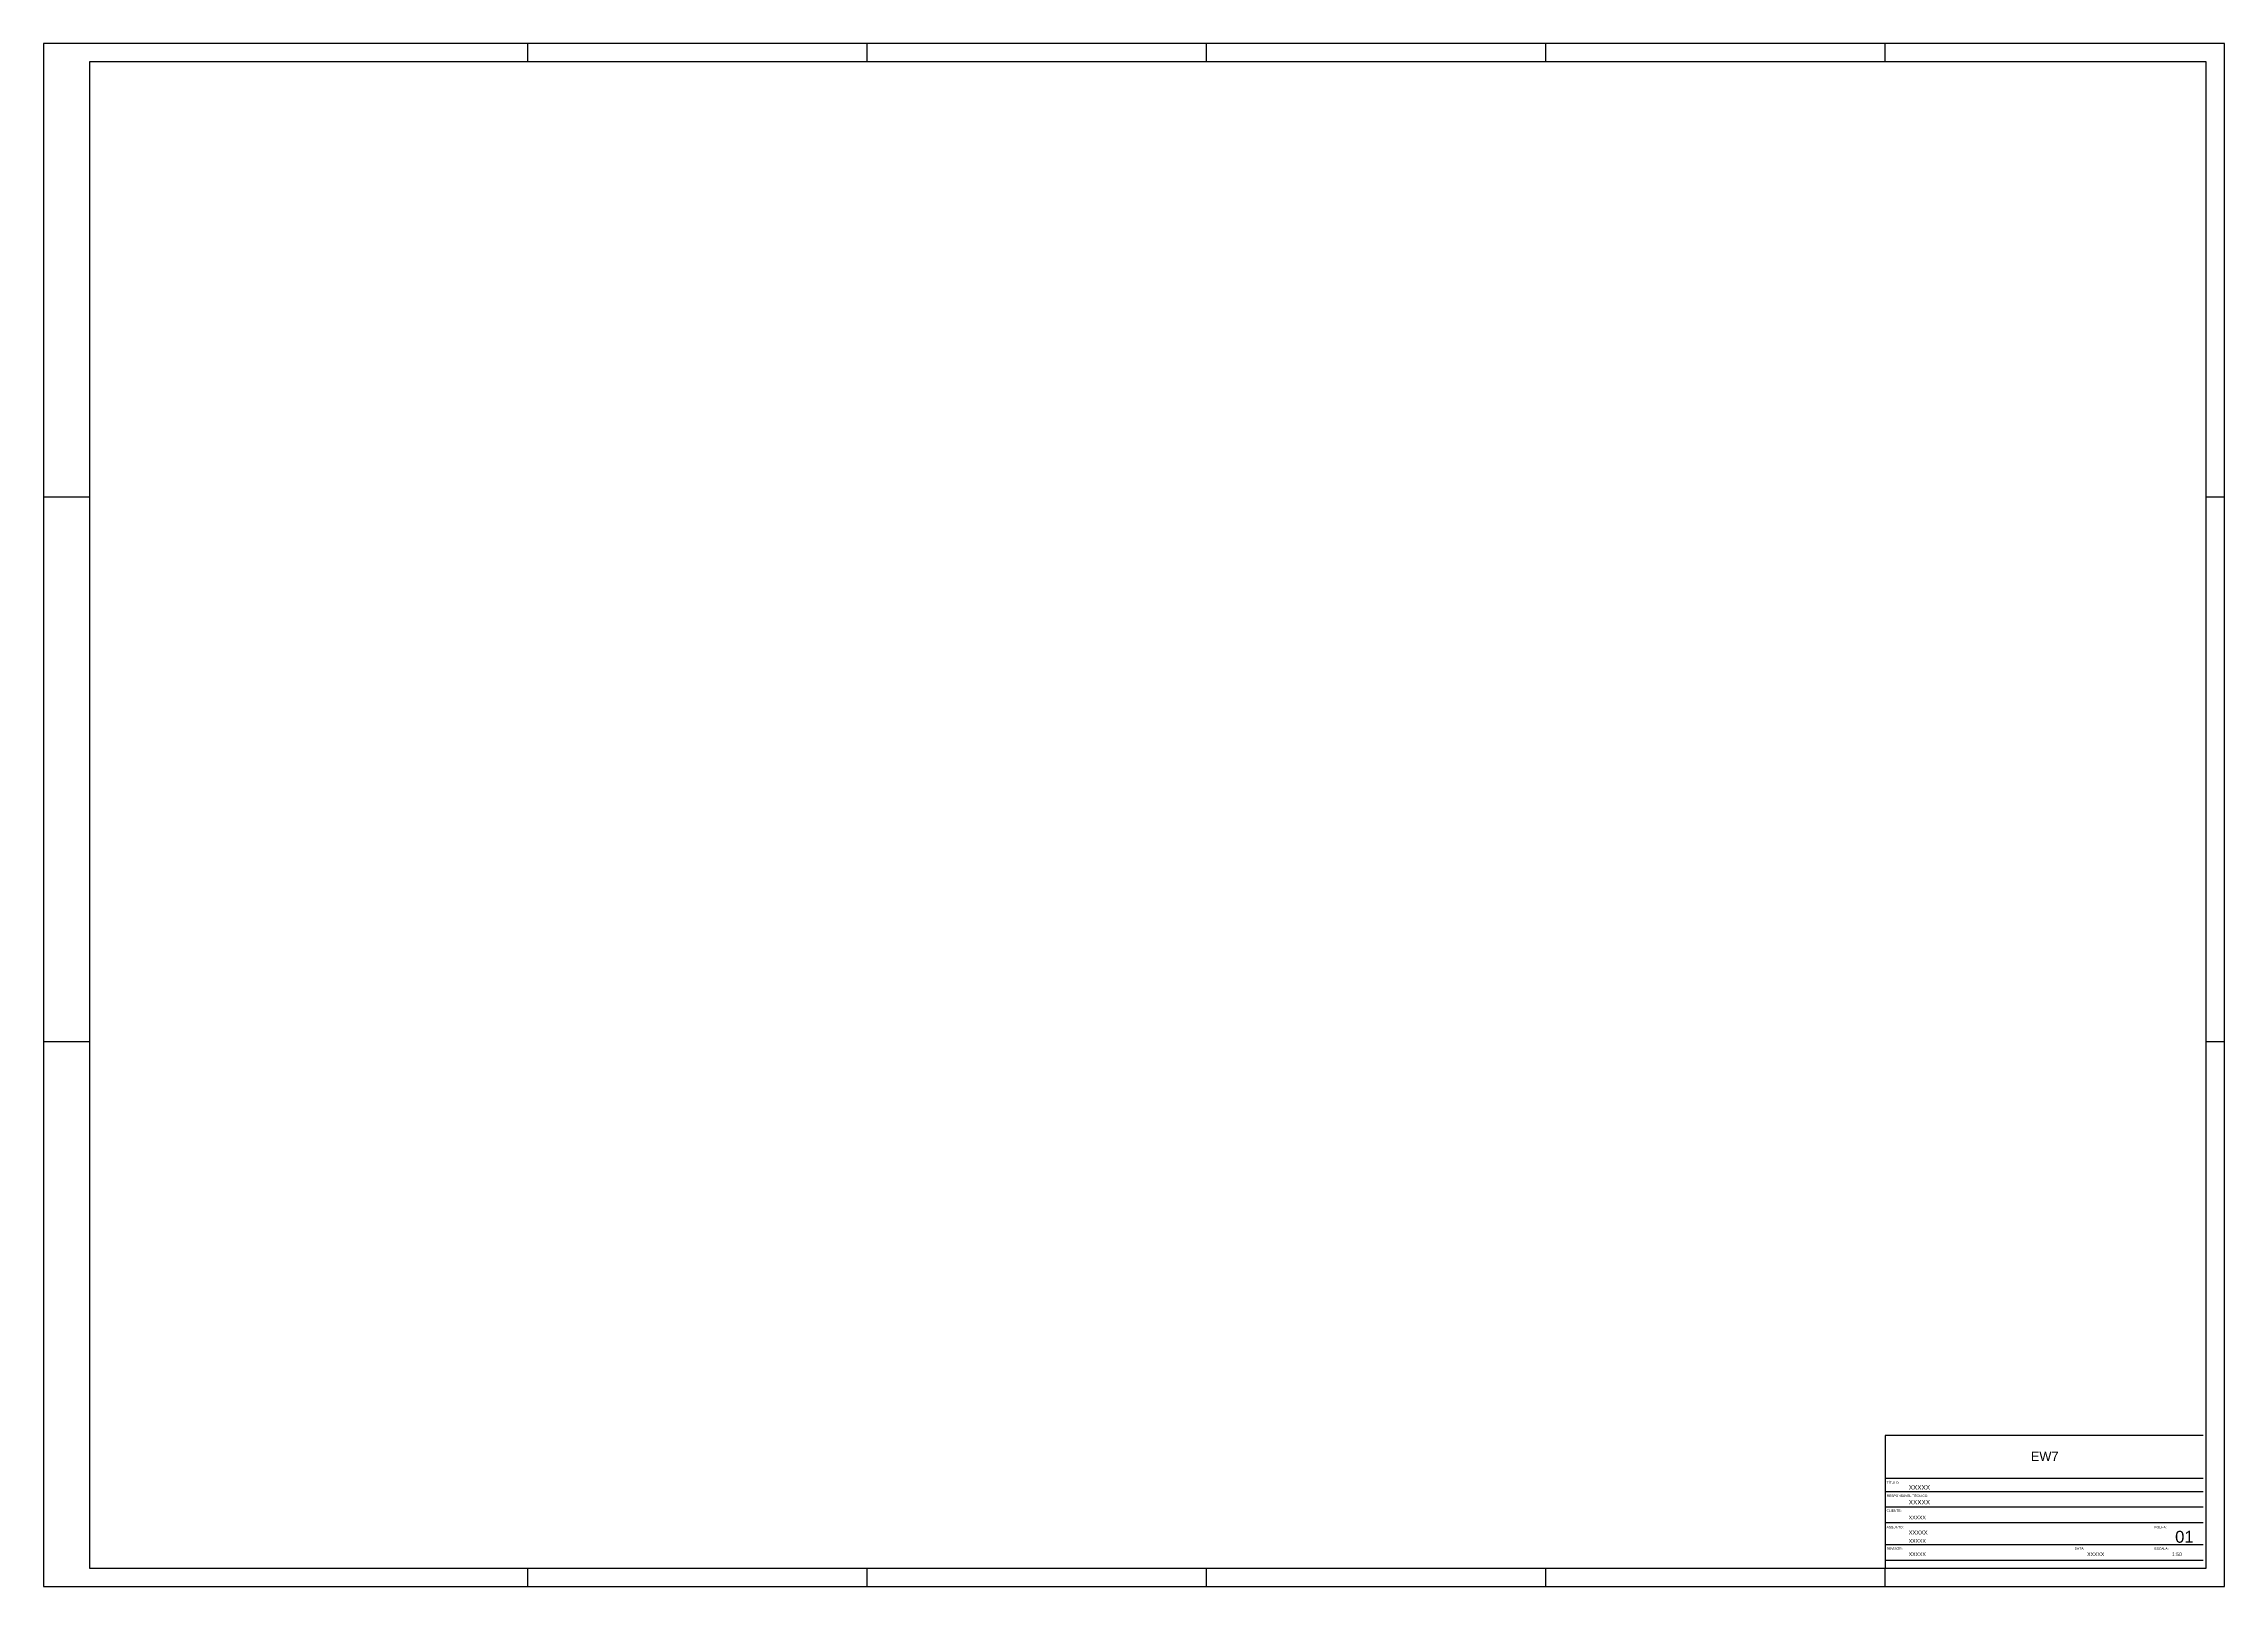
# Model space of a CAD drawing. Header units: millimetres. Extents: x 0 to 59.5, y 0 to 42.
import ezdxf

# ---------------------------------------------------------------- set-up
doc = ezdxf.new("R2010")
doc.units = ezdxf.units.MM
doc.layers.add('ARQ-FOLHA', color=7, linetype='Continuous')
doc.styles.add('arial', font='Arial')

msp = doc.modelspace()

# ---------------------------------------------------------------- linework, layer by layer
at = {"layer": 'ARQ-FOLHA'}
for p, q in [((59.45, 42.05), (0, 42.05)), ((0, 42.05), (0, 0)), ((13.2, 41.55), (13.2, 42.05)), ((22.45, 41.55), (22.45, 42.05)), ((31.7, 41.55), (31.7, 42.05)), ((40.95, 41.55), (40.95, 42.05)), ((50.2, 41.55), (50.2, 42.05)), ((59.45, 0), (59.45, 42.05)), ((58.95, 41.55), (1.25, 41.55)), ((1.25, 41.55), (1.25, 0.5)), ((58.95, 0.5), (58.95, 41.55)), ((0, 29.7), (1.25, 29.7)), ((58.95, 29.7), (59.45, 29.7)), ((0, 14.85), (1.25, 14.85)), ((58.95, 14.85), (59.45, 14.85)), ((58.875, 4.116547), (50.2, 4.116547)), ((50.2, 4.116547), (50.2, 0.5)), ((58.875, 2.940686), (50.2, 2.940686)), ((58.875, 2.580686), (50.2, 2.580686)), ((58.875, 2.158186), (50.2, 2.158186)), ((50.2, 2.158186), (50.2, 2.158186)), ((58.875, 1.735686), (50.2, 1.735686)), ((50.2, 1.685686), (50.2, 1.685686)), ((58.875, 1.129574), (50.2, 1.129574)), ((58.875, 0.709449), (50.2, 0.709449)), ((0, 0), (59.45, 0)), ((1.25, 0.5), (58.95, 0.5)), ((13.2, 0), (13.2, 0.5)), ((22.45, 0), (22.45, 0.5)), ((31.7, 0), (31.7, 0.5)), ((40.95, 0), (40.95, 0.5)), ((50.2, 0), (50.2, 0.5))]:
    msp.add_line(p, q, dxfattribs=at)

# ---------------------------------------------------------------- texts
at = {"layer": 'ARQ-FOLHA', "style": 'arial'}
for s, height, p in [('EW7 ', 0.25, (54.17348, 3.419799)), ('TÍTULO:', 0.065, (50.241643, 2.795687)), ('RESPONSÁVEL TÉCNICO:', 0.065, (50.241643, 2.435687)), ('XXXXX', 0.125, (50.845507, 2.634943)), ('CLIENTE:', 0.065, (50.241643, 2.031311)), ('XXXXX', 0.1, (50.845507, 1.828559)), ('XXXXX', 0.125, (50.845507, 2.232934)), ('ASSUNTO:', 0.065, (50.241643, 1.58157)), ('XXXXX', 0.1, (50.845507, 1.189165)), ('XXXXX', 0.11, (50.845507, 1.413398)), ('FOLHA:', 0.065, (57.546076, 1.58157)), ('REVISOR:', 0.065, (50.241643, 0.998124)), ('XXXXX', 0.1, (50.845507, 0.825453)), ('DATA:', 0.065, (55.366434, 0.998124)), ('XXXXX', 0.1, (55.709799, 0.825453)), ('ESCALA:', 0.065, (57.544364, 0.998124)), ('1:50', 0.1, (58.0189, 0.825453))]:
    msp.add_text(s, height=height, dxfattribs=at).set_placement(p)
msp.add_attdef('01', (58.106884, 1.189375), '01', height=0.325, dxfattribs=at)

doc.saveas('drawing.dxf')
